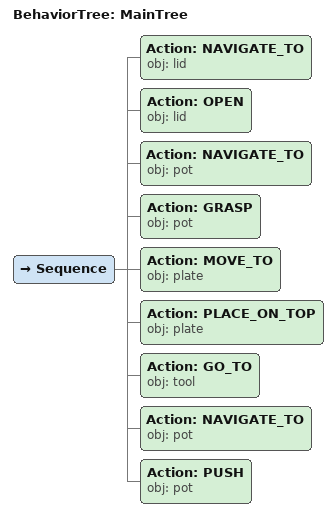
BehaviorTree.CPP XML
<root main_tree_to_execute="MainTree">
  <BehaviorTree ID="MainTree">
    <Sequence>
      <!-- Navigate to lid -->
      <Action ID="NAVIGATE_TO" obj="lid" />
      <!-- Open lid -->
      <Action ID="OPEN" obj="lid" />
      <!-- Navigate to pot -->
      <Action ID="NAVIGATE_TO" obj="pot" />
      <!-- Grasp pot -->
      <Action ID="GRASP" obj="pot" />
      <!-- Move to plate -->
      <Action ID="MOVE_TO" obj="plate" />
      <!-- Place on plate -->
      <Action ID="PLACE_ON_TOP" obj="plate" />
      <!-- Go to tool -->
      <Action ID="GO_TO" obj="tool" />
      <!-- Navigate to pot -->
      <Action ID="NAVIGATE_TO" obj="pot" />
      <!-- Push pot to front table edge with tool -->
      <Action ID="PUSH" obj="pot" />
    </Sequence>
  </BehaviorTree>
</root>
